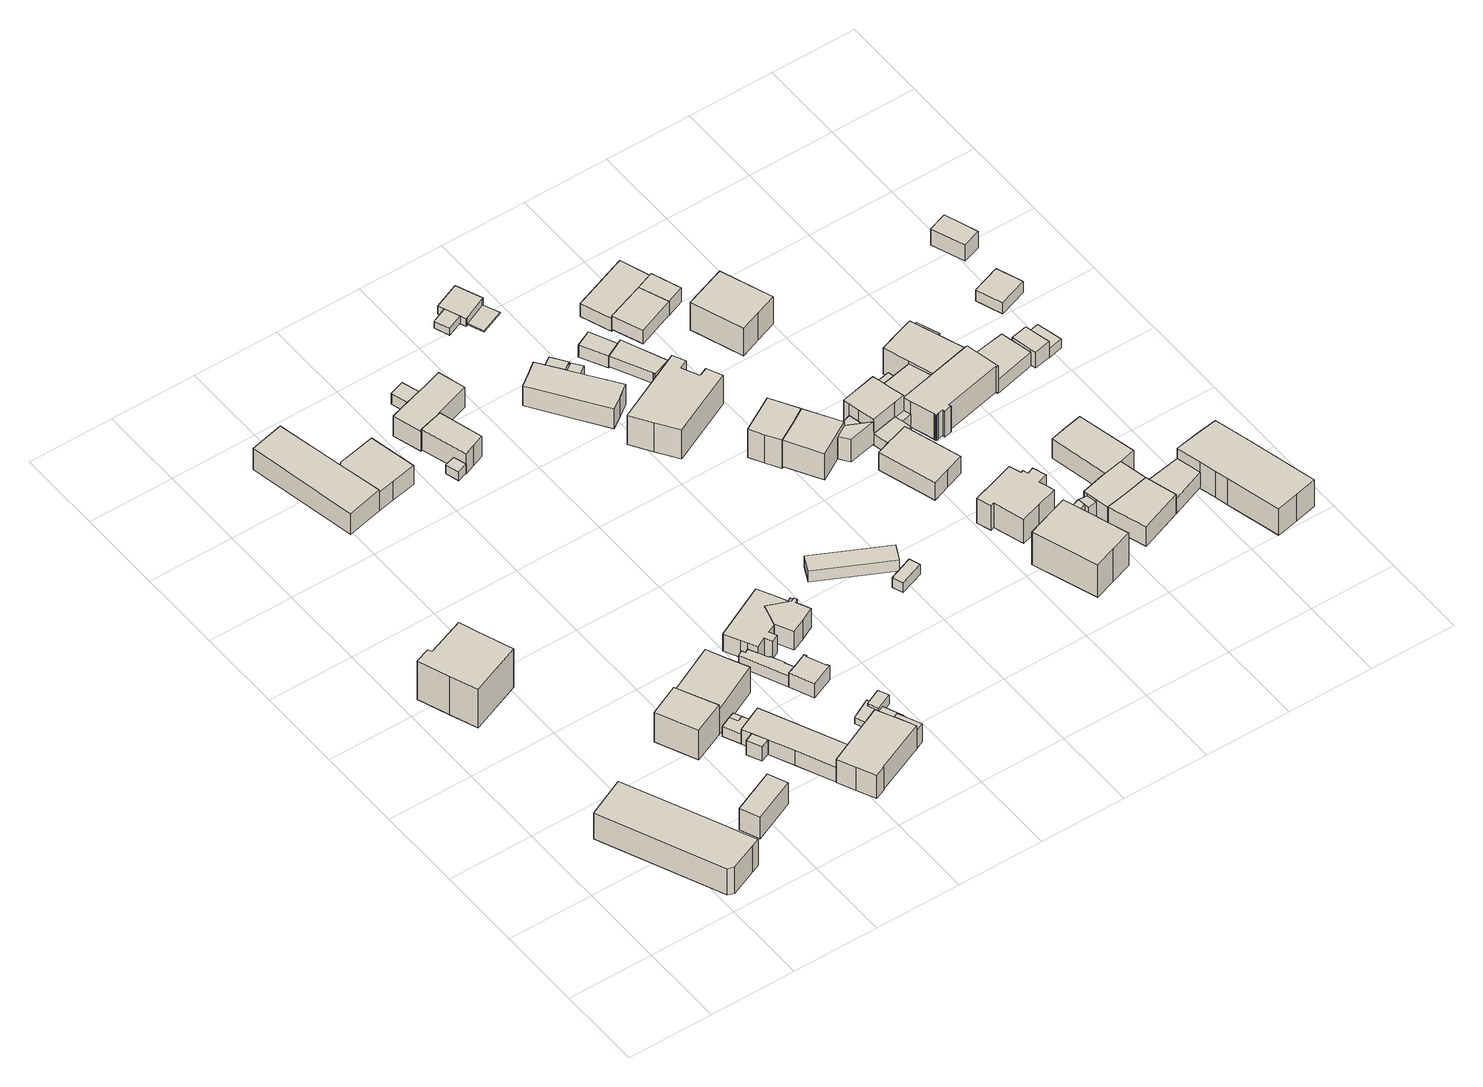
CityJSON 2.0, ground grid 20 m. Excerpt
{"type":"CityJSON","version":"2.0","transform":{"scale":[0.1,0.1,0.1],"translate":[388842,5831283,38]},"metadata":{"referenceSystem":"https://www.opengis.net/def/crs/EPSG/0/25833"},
"CityObjects":{
"building1":{"type":"Building","attributes":{"Gemeindeschluessel":"11000012","BezugspunktDach":"2200","function":"31001_2724","measuredHeight":7.47,"storeysAboveGround":2},"address":[{"country":"Germany","locality":"Berlin","thoroughfareNumber":"11 (1)","thoroughfareName":"Alt-Lübars"}],"geometry":[{"type":"Solid","lod":"1","boundaries":[[[[0,1,2,3,4,5,6,7]],[[8,9,10,11,12,13,14,15]],[[8,15,7,6]],[[9,8,6,5]],[[10,9,5,4]],[[11,10,4,3]],[[12,11,3,2]],[[13,12,2,1]],[[14,13,1,0]],[[15,14,0,7]]]]}]},
"building2":{"type":"Building","attributes":{"name":"Dorfgartenschule","Gemeindeschluessel":"11000012","BezugspunktDach":"2200","function":"31001_3020","measuredHeight":13.78,"storeysAboveGround":2},"address":[{"country":"Germany","locality":"Berlin","thoroughfareNumber":"12","thoroughfareName":"Alt-Lübars"}],"geometry":[{"type":"Solid","lod":"1","boundaries":[[[[16,17,18,19,20,21,22,23,24]],[[25,26,27,28,29,30,31,32,33]],[[25,33,24,23]],[[26,25,23,22]],[[27,26,22,21]],[[28,27,21,20]],[[29,28,20,19]],[[30,29,19,18]],[[31,30,18,17]],[[32,31,17,16]],[[33,32,16,24]]]]}]},
"building3":{"type":"Building","attributes":{"Gemeindeschluessel":"11000012","BezugspunktDach":"2200","function":"31001_2000","measuredHeight":6,"storeysAboveGround":2},"address":[{"country":"Germany","locality":"Berlin","thoroughfareNumber":"13 (2)","thoroughfareName":"Alt-Lübars"}],"geometry":[{"type":"Solid","lod":"1","boundaries":[[[[34,35,36,37]],[[38,39,40,41]],[[38,41,37,36]],[[39,38,36,35]],[[40,39,35,34]],[[41,40,34,37]]]]}]},
"building4":{"type":"Building","attributes":{"Gemeindeschluessel":"11000012","BezugspunktDach":"2200","function":"31001_1010","measuredHeight":9.28,"storeysAboveGround":2},"address":[{"country":"Germany","locality":"Berlin","thoroughfareNumber":"13","thoroughfareName":"Alt-Lübars"}],"geometry":[{"type":"Solid","lod":"1","boundaries":[[[[42,43,44,45]],[[46,47,48,49]],[[46,49,45,44]],[[47,46,44,43]],[[48,47,43,42]],[[49,48,42,45]]]]}]},
"building5":{"type":"Building","attributes":{"Gemeindeschluessel":"11000012","BezugspunktDach":"2200","function":"31001_2000","measuredHeight":3.96,"storeysAboveGround":1},"address":[{"country":"Germany","locality":"Berlin","thoroughfareNumber":"13 (5)","thoroughfareName":"Alt-Lübars"}],"geometry":[{"type":"Solid","lod":"1","boundaries":[[[[50,51,52,53]],[[54,55,56,57]],[[54,57,53,52]],[[55,54,52,51]],[[56,55,51,50]],[[57,56,50,53]]]]}]},
"building6":{"type":"Building","attributes":{"Gemeindeschluessel":"11000012","BezugspunktDach":"2200","function":"31001_2000","measuredHeight":2.8,"storeysAboveGround":1},"address":[{"country":"Germany","locality":"Berlin","thoroughfareNumber":"14 (3)","thoroughfareName":"Alt-Lübars"}],"geometry":[{"type":"Solid","lod":"1","boundaries":[[[[58,59,60,61,62,63]],[[64,65,66,67,68,69]],[[64,69,63,62]],[[65,64,62,61]],[[66,65,61,60]],[[67,66,60,59]],[[68,67,59,58]],[[69,68,58,63]]]]}]},
"building7":{"type":"Building","attributes":{"Gemeindeschluessel":"11000012","BezugspunktDach":"2200","function":"51009_1610","measuredHeight":2.8,"storeysAboveGround":0},"address":[{"country":"Germany","locality":"Berlin"}],"geometry":[{"type":"Solid","lod":"1","boundaries":[[[[61,60,70,62]],[[71,66,65,64]],[[71,64,62,70]],[[66,71,70,60]],[[65,66,60,61]],[[64,65,61,62]]]]}]},
"building8":{"type":"Building","attributes":{"Gemeindeschluessel":"11000012","BezugspunktDach":"2200","function":"31001_2000","measuredHeight":4.16,"storeysAboveGround":1},"address":[{"country":"Germany","locality":"Berlin","thoroughfareNumber":"14 (2)","thoroughfareName":"Alt-Lübars"}],"geometry":[{"type":"Solid","lod":"1","boundaries":[[[[52,51,72,73,74,75,76,77]],[[78,79,80,81,82,83,84,85]],[[78,85,77,76]],[[79,78,76,75]],[[80,79,75,74]],[[81,80,74,73]],[[82,81,73,72]],[[83,82,72,51]],[[84,83,51,52]],[[85,84,52,77]]]]}]},
"building9":{"type":"Building","attributes":{"Gemeindeschluessel":"11000012","BezugspunktDach":"2200","function":"31001_1010","measuredHeight":9.03,"storeysAboveGround":1},"address":[{"country":"Germany","locality":"Berlin","thoroughfareNumber":"14","thoroughfareName":"Alt-Lübars"}],"geometry":[{"type":"Solid","lod":"1","boundaries":[[[[86,87,88,89,90]],[[91,92,93,94,95]],[[91,95,90,89]],[[92,91,89,88]],[[93,92,88,87]],[[94,93,87,86]],[[95,94,86,90]]]]}]},
"building10":{"type":"Building","attributes":{"Gemeindeschluessel":"11000012","function":"31001_1010"},"address":[{"country":"Germany","locality":"Berlin","thoroughfareNumber":"20","thoroughfareName":"Alt-Lübars"}],"children":["building10-1","building10-2"]},
"building10-1":{"type":"BuildingPart","attributes":{"BezugspunktDach":"2200","measuredHeight":6.82,"storeysAboveGround":1},"parents":["building10"],"geometry":[{"type":"MultiSurface","lod":"1","boundaries":[[[96,97,98,99,100]],[[101,102,103,104,105]],[[101,105,100,99]],[[102,101,99,98]],[[106,107,102,98,97]],[[104,103,97,96]],[[105,104,96,100]],[[103,102,107,106]]]}]},
"building10-2":{"type":"BuildingPart","attributes":{"BezugspunktDach":"2200","measuredHeight":5.37,"storeysAboveGround":1},"parents":["building10"],"geometry":[{"type":"Solid","lod":"1","boundaries":[[[[106,108,109,110,111,107]],[[112,113,114,115,103,102]],[[112,102,107,111]],[[113,112,111,110]],[[114,113,110,109]],[[115,114,109,108]],[[103,115,108,106]],[[106,107,102,103]]]]}]},
"building11":{"type":"Building","attributes":{"Gemeindeschluessel":"11000012","function":"31001_2721"},"address":[{"country":"Germany","locality":"Berlin","thoroughfareNumber":"14 (1)","thoroughfareName":"Alt-Lübars"}],"children":["building11-1","building11-2"]},
"building11-1":{"type":"BuildingPart","attributes":{"BezugspunktDach":"2200","measuredHeight":7.83,"storeysAboveGround":2},"parents":["building11"],"geometry":[{"type":"MultiSurface","lod":"1","boundaries":[[[116,117,118,119,120,121,122,123,124,125,126]],[[127,128,129,130,131,132,133,134,135,136,137]],[[127,137,126,125]],[[128,127,125,124]],[[129,128,124,123]],[[130,129,123,122]],[[138,139,130,122,121]],[[140,138,131,121,120]],[[133,132,120,119]],[[134,133,119,118]],[[135,134,118,117]],[[136,135,117,116]],[[137,136,116,126]],[[131,130,139,138]],[[132,131,138,140]]]}]},
"building11-2":{"type":"BuildingPart","attributes":{"BezugspunktDach":"2200","measuredHeight":5.08,"storeysAboveGround":2},"parents":["building11"],"geometry":[{"type":"MultiSurface","lod":"1","boundaries":[[[140,141,142,139]],[[143,144,132,130]],[[143,130,139,142]],[[144,143,142,141]],[[132,144,141,140]],[[130,145,131,138,139]],[[132,140,138,131]]]}]},
"building12":{"type":"Building","attributes":{"Gemeindeschluessel":"11000012","BezugspunktDach":"2200","function":"51009_1610","measuredHeight":3.31,"storeysAboveGround":0},"address":[{"country":"Germany","locality":"Berlin"}],"geometry":[{"type":"Solid","lod":"1","boundaries":[[[[146,147,148,149,150,151,152,153,154,155]],[[156,157,158,159,160,161,143,130,129,162]],[[156,162,155,154]],[[157,156,154,153]],[[158,157,153,152]],[[159,158,152,151]],[[160,159,151,150]],[[161,160,150,149]],[[143,161,149,148]],[[130,143,148,147]],[[129,130,147,146]],[[162,129,146,155]]]]}]},
"building13":{"type":"Building","attributes":{"Gemeindeschluessel":"11000012","BezugspunktDach":"2200","function":"31001_2724","measuredHeight":2.65,"storeysAboveGround":1},"address":[{"country":"Germany","locality":"Berlin","thoroughfareNumber":"15 (3)","thoroughfareName":"Alt-Lübars"}],"geometry":[{"type":"Solid","lod":"1","boundaries":[[[[163,164,165,166]],[[167,168,169,170]],[[167,170,166,165]],[[168,167,165,164]],[[169,168,164,163]],[[170,169,163,166]]]]}]},
"building14":{"type":"Building","attributes":{"Gemeindeschluessel":"11000012","function":"31001_1010"},"address":[{"country":"Germany","locality":"Berlin","thoroughfareNumber":"15","thoroughfareName":"Alt-Lübars"}],"children":["building14-1","building14-2","building14-3","building14-4"]},
"building14-1":{"type":"BuildingPart","attributes":{"BezugspunktDach":"2200","measuredHeight":7.47,"storeysAboveGround":1},"parents":["building14"],"geometry":[{"type":"MultiSurface","lod":"1","boundaries":[[[171,172,173,174,175,176,177,178,179,180,181,182,183,184]],[[185,186,187,188,189,190,191,192,193,194,195,196,197,198]],[[185,198,184,183]],[[186,185,183,182]],[[187,186,182,181]],[[188,187,181,180]],[[189,188,180,179]],[[190,189,199,200,178]],[[191,190,178,177]],[[192,191,177,176]],[[193,192,176,175]],[[194,193,175,174]],[[195,194,174,173]],[[196,201,202,173,172]],[[197,196,172,171]],[[198,197,171,184]],[[179,200,199,189]],[[195,202,201,196]]]}]},
"building14-2":{"type":"BuildingPart","attributes":{"BezugspunktDach":"2200","measuredHeight":4.62,"storeysAboveGround":1},"parents":["building14"],"geometry":[{"type":"MultiSurface","lod":"1","boundaries":[[[203,204,205,206,207,208,209,210,211]],[[212,213,214,215,216,217,218,219,220]],[[212,221,222,211,210]],[[213,212,210,209]],[[214,213,209,208]],[[215,214,208,207]],[[216,215,207,206]],[[217,216,206,205]],[[218,217,205,204]],[[219,218,204,203]],[[220,219,203,211]],[[220,222,221,212]]]}]},
"building14-3":{"type":"BuildingPart","attributes":{"BezugspunktDach":"2200","measuredHeight":7.47,"storeysAboveGround":1},"parents":["building14"],"geometry":[{"type":"MultiSurface","lod":"1","boundaries":[[[223,224,225,226,227,228,229,230,231]],[[232,199,189,233,234,235,236,237,190]],[[232,190,231,230]],[[199,232,230,229]],[[189,179,200,229,228]],[[233,189,228,227]],[[234,233,227,226]],[[235,234,226,225]],[[236,235,225,224]],[[237,236,224,223]],[[190,237,223,231]],[[199,200,179,189]]]}]},
"building14-4":{"type":"BuildingPart","attributes":{"BezugspunktDach":"2200","measuredHeight":3.19,"storeysAboveGround":1},"parents":["building14"],"geometry":[{"type":"MultiSurface","lod":"1","boundaries":[[[222,221,238,239,240,241,202,201,242,243,244]],[[245,246,196,195,247,248,249,250,212,220,251]],[[245,251,244,243]],[[246,245,243,242]],[[196,246,242,201]],[[247,195,202,241]],[[248,247,241,240]],[[249,248,240,239]],[[250,249,239,238]],[[212,250,238,221]],[[251,220,222,244]],[[196,201,202,195]],[[212,252,221,222,220]]]}]},
"building15":{"type":"Building","attributes":{"Gemeindeschluessel":"11000012","BezugspunktDach":"2200","function":"31001_2000","measuredHeight":2.48,"storeysAboveGround":1},"address":[{"country":"Germany","locality":"Berlin","thoroughfareNumber":"20 (4)","thoroughfareName":"Alt-Lübars"}],"geometry":[{"type":"Solid","lod":"1","boundaries":[[[[253,254,255,256]],[[257,258,259,260]],[[257,260,256,255]],[[258,257,255,254]],[[259,258,254,253]],[[260,259,253,256]]]]}]},
"building16":{"type":"Building","attributes":{"Gemeindeschluessel":"11000012","BezugspunktDach":"2200","function":"31001_2000","measuredHeight":6.85,"storeysAboveGround":1},"address":[{"country":"Germany","locality":"Berlin","thoroughfareNumber":"20 (1)","thoroughfareName":"Alt-Lübars"}],"geometry":[{"type":"Solid","lod":"1","boundaries":[[[[261,262,263,264,265,266]],[[267,268,269,270,271,272]],[[267,272,266,265]],[[268,267,265,264]],[[269,268,264,263]],[[270,269,263,262]],[[271,270,262,261]],[[272,271,261,266]]]]}]},
"building17":{"type":"Building","attributes":{"Gemeindeschluessel":"11000012","BezugspunktDach":"2200","function":"31001_2000","measuredHeight":7.58,"storeysAboveGround":1},"address":[{"country":"Germany","locality":"Berlin","thoroughfareNumber":"20 (2)","thoroughfareName":"Alt-Lübars"}],"geometry":[{"type":"Solid","lod":"1","boundaries":[[[[273,274,275,276,277,278,279,280,281]],[[282,283,284,285,286,287,288,289,290]],[[282,290,281,280]],[[283,282,280,279]],[[284,283,279,278]],[[285,284,278,277]],[[286,285,277,276]],[[287,286,276,275]],[[288,287,275,274]],[[289,288,274,273]],[[290,289,273,281]]]]}]},
"building18":{"type":"Building","attributes":{"Gemeindeschluessel":"11000012","BezugspunktDach":"2200","function":"31001_2000","measuredHeight":3.79,"storeysAboveGround":1},"address":[{"country":"Germany","locality":"Berlin","thoroughfareNumber":"20 (3)","thoroughfareName":"Alt-Lübars"}],"geometry":[{"type":"Solid","lod":"1","boundaries":[[[[291,292,293,294]],[[295,296,297,298]],[[295,298,294,293]],[[296,295,293,292]],[[297,296,292,291]],[[298,297,291,294]]]]}]},
"building19":{"type":"Building","attributes":{"Gemeindeschluessel":"11000012","BezugspunktDach":"2200","function":"31001_2723","measuredHeight":3.82,"storeysAboveGround":1},"address":[{"country":"Germany","locality":"Berlin","thoroughfareNumber":"15 (1)","thoroughfareName":"Alt-Lübars"}],"geometry":[{"type":"Solid","lod":"1","boundaries":[[[[299,300,301,302]],[[303,304,305,306]],[[303,306,302,301]],[[304,303,301,300]],[[305,304,300,299]],[[306,305,299,302]]]]}]},
"building20":{"type":"Building","attributes":{"Gemeindeschluessel":"11000012","BezugspunktDach":"2200","function":"31001_2724","measuredHeight":2.84,"storeysAboveGround":1},"address":[{"country":"Germany","locality":"Berlin","thoroughfareNumber":"15 (2)","thoroughfareName":"Alt-Lübars"}],"geometry":[{"type":"Solid","lod":"1","boundaries":[[[[307,308,309,310]],[[311,312,313,314]],[[311,314,310,309]],[[312,311,309,308]],[[313,312,308,307]],[[314,313,307,310]]]]}]},
"building21":{"type":"Building","attributes":{"Gemeindeschluessel":"11000012","function":"31001_1010"},"address":[{"country":"Germany","locality":"Berlin","thoroughfareNumber":"19A, 19B","thoroughfareName":"Alt-Lübars"}],"children":["building21-1","building21-2"]},
"building21-1":{"type":"BuildingPart","attributes":{"BezugspunktDach":"2200","measuredHeight":7.44,"storeysAboveGround":1},"parents":["building21"],"geometry":[{"type":"MultiSurface","lod":"1","boundaries":[[[315,316,317,318,319,320,321,322]],[[323,324,325,326,327,328,329,330]],[[323,330,322,321]],[[324,323,321,320]],[[331,332,333,324,320,319]],[[326,325,319,318]],[[327,326,318,317]],[[328,327,317,316]],[[329,328,316,315]],[[330,329,315,322]],[[325,334,333,332,331]]]}]},
"building21-2":{"type":"BuildingPart","attributes":{"BezugspunktDach":"2200","measuredHeight":3.89,"storeysAboveGround":1},"parents":["building21"],"geometry":[{"type":"Solid","lod":"1","boundaries":[[[[331,335,336,332]],[[337,338,325,333]],[[337,333,332,336]],[[338,337,336,335]],[[325,338,335,331]],[[333,325,331,332]]]]}]},
"building22":{"type":"Building","attributes":{"Gemeindeschluessel":"11000012","BezugspunktDach":"2200","function":"51009_1610","measuredHeight":1.9,"storeysAboveGround":0},"address":[{"country":"Germany","locality":"Berlin"}],"geometry":[{"type":"Solid","lod":"1","boundaries":[[[[339,340,341,342]],[[343,344,345,346]],[[343,346,342,341]],[[344,343,341,340]],[[345,344,340,339]],[[346,345,339,342]]]]}]},
"building23":{"type":"Building","attributes":{"Gemeindeschluessel":"11000012","BezugspunktDach":"2200","function":"31001_2000","measuredHeight":2.62,"storeysAboveGround":1},"address":[{"country":"Germany","locality":"Berlin","thoroughfareNumber":"19A (1)","thoroughfareName":"Alt-Lübars"}],"geometry":[{"type":"Solid","lod":"1","boundaries":[[[[347,348,349,350,351]],[[352,353,354,355,356]],[[352,356,351,350]],[[353,352,350,349]],[[354,353,349,348]],[[355,354,348,347]],[[356,355,347,351]]]]}]},
"building24":{"type":"Building","attributes":{"Gemeindeschluessel":"11000012","BezugspunktDach":"2200","function":"31001_1010","measuredHeight":9.78,"storeysAboveGround":1},"address":[{"country":"Germany","locality":"Berlin","thoroughfareNumber":"19","thoroughfareName":"Alt-Lübars"}],"geometry":[{"type":"Solid","lod":"1","boundaries":[[[[357,358,359,360,361,362,363,364,365,366]],[[367,368,369,370,371,372,373,374,375,376]],[[367,376,366,365]],[[368,367,365,364]],[[369,368,364,363]],[[370,369,363,362]],[[371,370,362,361]],[[372,371,361,360]],[[373,372,360,359]],[[374,373,359,358]],[[375,374,358,357]],[[376,375,357,366]]]]}]},
"building25":{"type":"Building","attributes":{"Gemeindeschluessel":"11000012","BezugspunktDach":"2200","function":"31001_2724","measuredHeight":2.21,"storeysAboveGround":1},"address":[{"country":"Germany","locality":"Berlin","thoroughfareNumber":"19 (4)","thoroughfareName":"Alt-Lübars"}],"geometry":[{"type":"Solid","lod":"1","boundaries":[[[[341,340,377,378,379,380,381,382]],[[383,384,385,386,387,388,389,390]],[[383,390,382,381]],[[384,383,381,380]],[[385,384,380,379]],[[386,385,379,378]],[[387,386,378,377]],[[388,387,377,340]],[[389,388,340,341]],[[390,389,341,382]]]]}]},
"building26":{"type":"Building","attributes":{"Gemeindeschluessel":"11000012","BezugspunktDach":"2200","function":"51009_1610","measuredHeight":0.319,"storeysAboveGround":0},"address":[{"country":"Germany","locality":"Berlin"}],"geometry":[{"type":"Solid","lod":"1","boundaries":[[[[391,392,393,394]],[[395,396,397,398]],[[395,398,394,393]],[[396,395,393,392]],[[397,396,392,391]],[[398,397,391,394]]]]}]},
"building27":{"type":"Building","attributes":{"Gemeindeschluessel":"11000012","BezugspunktDach":"2200","function":"31001_2723","measuredHeight":3.4,"storeysAboveGround":1},"address":[{"country":"Germany","locality":"Berlin","thoroughfareNumber":"19A (2)","thoroughfareName":"Alt-Lübars"}],"geometry":[{"type":"Solid","lod":"1","boundaries":[[[[399,400,401,402]],[[403,404,405,406]],[[403,406,402,401]],[[404,403,401,400]],[[405,404,400,399]],[[406,405,399,402]]]]}]},
"building28":{"type":"Building","attributes":{"Gemeindeschluessel":"11000012","function":"31001_1010"},"address":[{"country":"Germany","locality":"Berlin","thoroughfareNumber":"18","thoroughfareName":"Alt-Lübars"}],"children":["building28-1","building28-2"]},
"building28-1":{"type":"BuildingPart","attributes":{"BezugspunktDach":"2200","measuredHeight":9.65,"storeysAboveGround":2},"parents":["building28"],"geometry":[{"type":"MultiSurface","lod":"1","boundaries":[[[407,408,409,410,411]],[[412,413,414,415,416]],[[412,416,411,410]],[[413,412,410,409]],[[414,413,417,418,419]],[[415,414,408,407]],[[416,415,407,411]],[[419,418,420,408,421]],[[409,420,418,417]]]}]},
"building28-2":{"type":"BuildingPart","attributes":{"BezugspunktDach":"2200","measuredHeight":9.02,"storeysAboveGround":2},"parents":["building28"],"geometry":[{"type":"MultiSurface","lod":"1","boundaries":[[[422,423,409,420,408]],[[418,417,424,425,419]],[[424,417,409,423]],[[425,424,423,422]],[[419,425,422,408]],[[418,419,408,420]],[[417,418,420,409,426]]]}]},
"building29":{"type":"Building","attributes":{"Gemeindeschluessel":"11000012","BezugspunktDach":"2200","function":"31001_2724","measuredHeight":3.07,"storeysAboveGround":1},"address":[{"country":"Germany","locality":"Berlin","thoroughfareNumber":"19 (2)","thoroughfareName":"Alt-Lübars"}],"geometry":[{"type":"Solid","lod":"1","boundaries":[[[[427,428,429,430,431,400,399]],[[432,433,434,435,436,437,438]],[[432,438,399,400]],[[433,432,400,431]],[[434,433,431,430]],[[435,434,430,429]],[[436,435,429,428]],[[437,436,428,427]],[[438,437,427,399]]]]}]},
"building30":{"type":"Building","attributes":{"Gemeindeschluessel":"11000012","function":"31001_2000"},"address":[{"country":"Germany","locality":"Berlin","thoroughfareNumber":"18 (4)","thoroughfareName":"Alt-Lübars"}],"children":["building30-1","building30-2"]},
"building30-1":{"type":"BuildingPart","attributes":{"BezugspunktDach":"2200","measuredHeight":6.41,"storeysAboveGround":1},"parents":["building30"],"geometry":[{"type":"MultiSurface","lod":"1","boundaries":[[[439,440,441,442]],[[443,444,445,446]],[[443,446,442,441]],[[447,448,441,440]],[[445,444,440,439]],[[446,445,439,442]],[[444,449,443,448,447]]]}]},
"building30-2":{"type":"BuildingPart","attributes":{"BezugspunktDach":"2200","measuredHeight":3.67,"storeysAboveGround":1},"parents":["building30"],"geometry":[{"type":"MultiSurface","lod":"1","boundaries":[[[448,447,450,451]],[[452,444,443,453]],[[452,453,451,450]],[[444,452,450,447]],[[453,443,448,451]],[[454,443,444,447,448]]]}]},
"building31":{"type":"Building","attributes":{"Gemeindeschluessel":"11000012","BezugspunktDach":"2200","function":"31001_1010","measuredHeight":10.88,"storeysAboveGround":1},"address":[{"country":"Germany","locality":"Berlin","thoroughfareNumber":"16","thoroughfareName":"Alt-Lübars"}],"geometry":[{"type":"Solid","lod":"1","boundaries":[[[[455,456,457,458,459,460,461]],[[462,463,464,465,466,467,468]],[[462,468,461,460]],[[463,462,460,459]],[[464,463,459,458]],[[465,464,458,457]],[[466,465,457,456]],[[467,466,456,455]],[[468,467,455,461]]]]}]},
"building32":{"type":"Building","attributes":{"Gemeindeschluessel":"11000012","BezugspunktDach":"2200","function":"31001_1010","measuredHeight":7.11,"storeysAboveGround":1},"address":[{"country":"Germany","locality":"Berlin","thoroughfareNumber":"17","thoroughfareName":"Alt-Lübars"}],"geometry":[{"type":"Solid","lod":"1","boundaries":[[[[469,470,471,472,473,474,475]],[[476,477,478,479,480,481,482]],[[476,482,475,474]],[[477,476,474,473]],[[478,477,473,472]],[[479,478,472,471]],[[480,479,471,470]],[[481,480,470,469]],[[482,481,469,475]]]]}]},
"building33":{"type":"Building","attributes":{"Gemeindeschluessel":"11000012","BezugspunktDach":"2200","function":"31001_2723","measuredHeight":3.77,"storeysAboveGround":1},"address":[{"country":"Germany","locality":"Berlin","thoroughfareNumber":"19 (3)","thoroughfareName":"Alt-Lübars"}],"geometry":[{"type":"Solid","lod":"1","boundaries":[[[[483,484,485,486]],[[487,488,489,490]],[[487,490,486,485]],[[488,487,485,484]],[[489,488,484,483]],[[490,489,483,486]]]]}]},
"building34":{"type":"Building","attributes":{"Gemeindeschluessel":"11000012","BezugspunktDach":"2200","function":"31001_1010","measuredHeight":9.83,"storeysAboveGround":1},"address":[{"country":"Germany","locality":"Berlin","thoroughfareNumber":"16A","thoroughfareName":"Alt-Lübars"}],"geometry":[{"type":"Solid","lod":"1","boundaries":[[[[491,492,493,494,495,496,497,498,499,500,501,502,503,504]],[[505,506,507,508,509,510,511,512,513,514,515,516,517,518]],[[505,518,504,503]],[[506,505,503,502]],[[507,506,502,501]],[[508,507,501,500]],[[509,508,500,499]],[[510,509,499,498]],[[511,510,498,497]],[[512,511,497,496]],[[513,512,496,495]],[[514,513,495,494]],[[515,514,494,493]],[[516,515,493,492]],[[517,516,492,491]],[[518,517,491,504]]]]}]},
"building35":{"type":"Building","attributes":{"Gemeindeschluessel":"11000012","BezugspunktDach":"2200","function":"51009_1610","measuredHeight":3.68,"storeysAboveGround":0},"address":[{"country":"Germany","locality":"Berlin"}],"geometry":[{"type":"Solid","lod":"1","boundaries":[[[[519,520,521,522,523]],[[524,525,526,527,528]],[[524,528,523,522]],[[525,524,522,521]],[[526,525,521,520]],[[527,526,520,519]],[[528,527,519,523]]]]}]},
"building36":{"type":"Building","attributes":{"Gemeindeschluessel":"11000012","BezugspunktDach":"2200","function":"51009_1610","measuredHeight":3.03,"storeysAboveGround":0},"address":[{"country":"Germany","locality":"Berlin"}],"geometry":[{"type":"Solid","lod":"1","boundaries":[[[[529,530,531,532,533,534]],[[535,536,537,538,539,540]],[[535,540,534,533]],[[536,535,533,532]],[[537,536,532,531]],[[538,537,531,530]],[[539,538,530,529]],[[540,539,529,534]]]]}]},
"building37":{"type":"Building","attributes":{"Gemeindeschluessel":"11000012","BezugspunktDach":"2200","function":"31001_2724","measuredHeight":8.52,"storeysAboveGround":1},"address":[{"country":"Germany","locality":"Berlin","thoroughfareNumber":"18 (2)","thoroughfareName":"Alt-Lübars"}],"geometry":[{"type":"Solid","lod":"1","boundaries":[[[[541,542,543,544,545,546,547,548,549]],[[550,551,552,553,554,555,556,557,558]],[[550,558,549,548]],[[551,550,548,547]],[[552,551,547,546]],[[553,552,546,545]],[[554,553,545,544]],[[555,554,544,543]],[[556,555,543,542]],[[557,556,542,541]],[[558,557,541,549]]]]}]},
"building38":{"type":"Building","attributes":{"Gemeindeschluessel":"11000012","BezugspunktDach":"2200","function":"31001_2000","measuredHeight":4.42,"storeysAboveGround":1},"address":[{"country":"Germany","locality":"Berlin","thoroughfareNumber":"16 (5)","thoroughfareName":"Alt-Lübars"}],"geometry":[{"type":"Solid","lod":"1","boundaries":[[[[559,560,561,562,563,564]],[[565,566,567,568,569,570]],[[565,570,564,563]],[[566,565,563,562]],[[567,566,562,561]],[[568,567,561,560]],[[569,568,560,559]],[[570,569,559,564]]]]}]},
"building39":{"type":"Building","attributes":{"Gemeindeschluessel":"11000012","BezugspunktDach":"2200","function":"31001_2000","measuredHeight":3.02,"storeysAboveGround":1},"address":[{"country":"Germany","locality":"Berlin","thoroughfareNumber":"17 (2)","thoroughfareName":"Alt-Lübars"}],"geometry":[{"type":"Solid","lod":"1","boundaries":[[[[571,572,573,574]],[[575,576,536,535]],[[575,535,574,573]],[[576,575,573,572]],[[536,576,572,571]],[[535,536,571,574]]]]}]},
"building40":{"type":"Building","attributes":{"Gemeindeschluessel":"11000012","BezugspunktDach":"2200","function":"51009_1610","measuredHeight":3.85,"storeysAboveGround":0},"address":[{"country":"Germany","locality":"Berlin"}],"geometry":[{"type":"Solid","lod":"1","boundaries":[[[[484,577,578,485]],[[579,580,581,582]],[[579,582,485,578]],[[580,579,578,577]],[[581,580,577,484]],[[582,581,484,485]]]]}]},
"building41":{"type":"Building","attributes":{"Gemeindeschluessel":"11000012","BezugspunktDach":"2200","function":"31001_2000","measuredHeight":4.49,"storeysAboveGround":1},"address":[{"country":"Germany","locality":"Berlin","thoroughfareNumber":"16A (3)","thoroughfareName":"Alt-Lübars"}],"geometry":[{"type":"Solid","lod":"1","boundaries":[[[[562,583,584,585,563]],[[586,587,588,589,590]],[[586,590,563,585]],[[587,586,585,584]],[[588,587,584,583]],[[589,588,583,562]],[[590,589,562,563]]]]}]},
"building42":{"type":"Building","attributes":{"Gemeindeschluessel":"11000012","BezugspunktDach":"2200","function":"31001_2721","measuredHeight":10.26,"storeysAboveGround":1},"address":[{"country":"Germany","locality":"Berlin","thoroughfareNumber":"19 (1)","thoroughfareName":"Alt-Lübars"}],"geometry":[{"type":"Solid","lod":"1","boundaries":[[[[591,592,593,594,595]],[[596,597,598,599,600]],[[596,600,595,594]],[[597,596,594,593]],[[598,597,593,592]],[[599,598,592,591]],[[600,599,591,595]]]]}]},
"building43":{"type":"Building","attributes":{"Gemeindeschluessel":"11000012","BezugspunktDach":"2200","function":"31001_2723","measuredHeight":5.12,"storeysAboveGround":1},"address":[{"country":"Germany","locality":"Berlin","thoroughfareNumber":"18 (7)","thoroughfareName":"Alt-Lübars"}],"geometry":[{"type":"Solid","lod":"1","boundaries":[[[[601,602,603,604]],[[605,606,607,608]],[[605,608,604,603]],[[606,605,603,602]],[[607,606,602,601]],[[608,607,601,604]]]]}]},
"building44":{"type":"Building","attributes":{"Gemeindeschluessel":"11000012","BezugspunktDach":"2200","function":"31001_2724","measuredHeight":5.87,"storeysAboveGround":1},"address":[{"country":"Germany","locality":"Berlin","thoroughfareNumber":"18 (3)","thoroughfareName":"Alt-Lübars"}],"geometry":[{"type":"Solid","lod":"1","boundaries":[[[[609,610,611,612,613]],[[614,615,616,617,618]],[[614,618,613,612]],[[615,614,612,611]],[[616,615,611,610]],[[617,616,610,609]],[[618,617,609,613]]]]}]},
"building45":{"type":"Building","attributes":{"Gemeindeschluessel":"11000012","BezugspunktDach":"2200","function":"31001_2000","measuredHeight":6.72,"storeysAboveGround":1},"address":[{"country":"Germany","locality":"Berlin","thoroughfareNumber":"16 (3)","thoroughfareName":"Alt-Lübars"}],"geometry":[{"type":"Solid","lod":"1","boundaries":[[[[619,620,621,622,623]],[[624,625,626,627,628]],[[624,628,623,622]],[[625,624,622,621]],[[626,625,621,620]],[[627,626,620,619]],[[628,627,619,623]]]]}]},
"building46":{"type":"Building","attributes":{"Gemeindeschluessel":"11000012","BezugspunktDach":"2200","function":"31001_2000","measuredHeight":6.63,"storeysAboveGround":1},"address":[{"country":"Germany","locality":"Berlin","thoroughfareNumber":"16A (2)","thoroughfareName":"Alt-Lübars"}],"geometry":[{"type":"Solid","lod":"1","boundaries":[[[[629,630,623,622,621,631,632,633,634]],[[635,636,637,638,639,640,641,642,643]],[[635,643,634,633]],[[636,635,633,632]],[[637,636,632,631]],[[638,637,631,621]],[[639,638,621,622]],[[640,639,622,623]],[[641,640,623,630]],[[642,641,630,629]],[[643,642,629,634]]]]}]},
"building47":{"type":"Building","attributes":{"Gemeindeschluessel":"11000012","BezugspunktDach":"2200","function":"31001_2724","measuredHeight":8.55,"storeysAboveGround":1},"address":[{"country":"Germany","locality":"Berlin","thoroughfareNumber":"17 (1)","thoroughfareName":"Alt-Lübars"}],"geometry":[{"type":"Solid","lod":"1","boundaries":[[[[644,645,646,647,648,649,650,651,652,653,654,655,656,657,658,659,660,661,662]],[[663,664,665,666,667,668,669,670,671,672,673,674,675,676,677,678,679,680,681]],[[663,681,662,661]],[[664,663,661,660]],[[665,664,660,659]],[[666,665,659,658]],[[667,666,658,657]],[[668,667,657,656]],[[669,668,656,655]],[[670,669,655,654]],[[671,670,654,653]],[[672,671,653,652]],[[673,672,652,651]],[[674,673,651,650]],[[675,674,650,649]],[[676,675,649,648]],[[677,676,648,647]],[[678,677,647,646]],[[679,678,646,645]],[[680,679,645,644]],[[681,680,644,662]]]]}]},
"building48":{"type":"Building","attributes":{"Gemeindeschluessel":"11000012","BezugspunktDach":"2200","function":"31001_2000","measuredHeight":6.64,"storeysAboveGround":1},"address":[{"country":"Germany","locality":"Berlin","thoroughfareNumber":"16A (1)","thoroughfareName":"Alt-Lübars"}],"geometry":[{"type":"Solid","lod":"1","boundaries":[[[[632,682,683,684,685,686]],[[687,688,689,690,636,691]],[[687,691,686,685]],[[688,687,685,684]],[[689,688,684,683]],[[690,689,683,682]],[[636,690,682,632]],[[691,636,632,686]]]]}]},
"building49":{"type":"Building","attributes":{"Gemeindeschluessel":"11000012","BezugspunktDach":"2200","function":"31001_2724","measuredHeight":9.06,"storeysAboveGround":1},"address":[{"country":"Germany","locality":"Berlin","thoroughfareNumber":"18 (1)","thoroughfareName":"Alt-Lübars"}],"geometry":[{"type":"Solid","lod":"1","boundaries":[[[[692,693,694,695,696,697,698,699]],[[700,701,702,703,704,705,706,707]],[[700,707,699,698]],[[701,700,698,697]],[[702,701,697,696]],[[703,702,696,695]],[[704,703,695,694]],[[705,704,694,693]],[[706,705,693,692]],[[707,706,692,699]]]]}]},
"building50":{"type":"Building","attributes":{"Gemeindeschluessel":"11000012","BezugspunktDach":"2200","function":"31001_2000","measuredHeight":4.35,"storeysAboveGround":1},"address":[{"country":"Germany","locality":"Berlin","thoroughfareNumber":"16 (4)","thoroughfareName":"Alt-Lübars"}],"geometry":[{"type":"Solid","lod":"1","boundaries":[[[[708,709,710,711]],[[712,713,626,625]],[[712,625,711,710]],[[713,712,710,709]],[[626,713,709,708]],[[625,626,708,711]]]]}]},
"building51":{"type":"Building","attributes":{"Gemeindeschluessel":"11000012","BezugspunktDach":"2200","function":"51009_1610","measuredHeight":6.09,"storeysAboveGround":0},"address":[{"country":"Germany","locality":"Berlin"}],"geometry":[{"type":"Solid","lod":"1","boundaries":[[[[714,715,716,717]],[[718,719,720,721]],[[718,721,717,716]],[[719,718,716,715]],[[720,719,715,714]],[[721,720,714,717]]]]}]},
"building52":{"type":"Building","attributes":{"Gemeindeschluessel":"11000012","BezugspunktDach":"2200","function":"31001_2724","measuredHeight":3.73,"storeysAboveGround":1},"address":[{"country":"Germany","locality":"Berlin","thoroughfareNumber":"17 (4)","thoroughfareName":"Alt-Lübars"}],"geometry":[{"type":"Solid","lod":"1","boundaries":[[[[722,723,724,725,726,727]],[[728,729,730,731,732,733]],[[728,733,727,726]],[[729,728,726,725]],[[730,729,725,724]],[[731,730,724,723]],[[732,731,723,722]],[[733,732,722,727]]]]}]},
"building53":{"type":"Building","attributes":{"Gemeindeschluessel":"11000012","BezugspunktDach":"2200","function":"31001_2000","measuredHeight":8.94,"storeysAboveGround":1},"address":[{"country":"Germany","locality":"Berlin","thoroughfareNumber":"16 (2)","thoroughfareName":"Alt-Lübars"}],"geometry":[{"type":"Solid","lod":"1","boundaries":[[[[734,735,736,737,738,739,740,741,742,743,744]],[[745,746,747,748,749,750,751,752,753,754,755]],[[745,755,744,743]],[[746,745,743,742]],[[747,746,742,741]],[[748,747,741,740]],[[749,748,740,739]],[[750,749,739,738]],[[751,750,738,737]],[[752,751,737,736]],[[753,752,736,735]],[[754,753,735,734]],[[755,754,734,744]]]]}]},
"building54":{"type":"Building","attributes":{"Gemeindeschluessel":"11000012","BezugspunktDach":"2200","function":"31001_2723","measuredHeight":4.46,"storeysAboveGround":1},"address":[{"country":"Germany","locality":"Berlin","thoroughfareNumber":"17 (5)","thoroughfareName":"Alt-Lübars"}],"geometry":[{"type":"Solid","lod":"1","boundaries":[[[[756,757,758,759,760]],[[761,762,763,764,765]],[[761,765,760,759]],[[762,761,759,758]],[[763,762,758,757]],[[764,763,757,756]],[[765,764,756,760]]]]}]},
"building55":{"type":"Building","attributes":{"Gemeindeschluessel":"11000012","BezugspunktDach":"2200","function":"51009_1610","measuredHeight":2.62,"storeysAboveGround":0},"address":[{"country":"Germany","locality":"Berlin"}],"geometry":[{"type":"Solid","lod":"1","boundaries":[[[[766,767,768,769]],[[770,771,772,773]],[[770,773,769,768]],[[771,770,768,767]],[[772,771,767,766]],[[773,772,766,769]]]]}]},
"building56":{"type":"Building","attributes":{"Gemeindeschluessel":"11000012","BezugspunktDach":"2200","function":"31001_2723","measuredHeight":3.09,"storeysAboveGround":1},"address":[{"country":"Germany","locality":"Berlin","thoroughfareNumber":"18 (5)","thoroughfareName":"Alt-Lübars"}],"geometry":[{"type":"Solid","lod":"1","boundaries":[[[[774,775,776,777]],[[778,779,780,781]],[[778,781,777,776]],[[779,778,776,775]],[[780,779,775,774]],[[781,780,774,777]]]]}]},
"building57":{"type":"Building","attributes":{"Gemeindeschluessel":"11000012","BezugspunktDach":"2200","function":"31001_2723","measuredHeight":4.56,"storeysAboveGround":1},"address":[{"country":"Germany","locality":"Berlin","thoroughfareNumber":"18 (6)","thoroughfareName":"Alt-Lübars"}],"geometry":[{"type":"Solid","lod":"1","boundaries":[[[[782,783,784,785]],[[786,787,788,789]],[[786,789,785,784]],[[787,786,784,783]],[[788,787,783,782]],[[789,788,782,785]]]]}]}
},
"vertices":[
[188,5,130],[203,0,130],[265,26,130],[284,34,130],[270,65,130],[251,109,130],[155,323,130],[66,282,130],[155,323,56],[251,109,56],[270,65,56],[284,34,56],[265,26,56],[203,0,56],[188,5,56],[66,282,56],
[35,720,166],[59,658,166],[180,707,166],[165,746,166],[149,790,166],[135,828,166],[47,795,166],[42,804,166],[8,791,166],[42,804,57],[47,795,57],[135,828,57],[149,790,57],[165,746,57],[180,707,57],[59,658,57],[35,720,57],[8,791,57],
[331,92,114],[431,136,114],[412,180,114],[312,136,114],[412,180,54],[431,136,54],[331,92,54],[312,136,54],
[358,334,140],[431,366,140],[387,458,140],[316,425,140],[387,458,57],[431,366,57],[358,334,57],[316,425,57],
[457,259,96],[478,268,96],[462,300,96],[442,291,96],[462,300,56],[478,268,56],[457,259,56],[442,291,56],
[452,322,83],[491,340,83],[481,359,83],[468,354,83],[460,372,83],[434,360,83],[460,372,55],[468,354,55],[481,359,55],[491,340,55],[452,322,55],[434,360,55],
[473,377,83],[473,377,55],
[504,213,96],[542,129,96],[601,156,96],[512,350,96],[491,340,96],[452,322,96],[491,340,54],[512,350,54],[601,156,54],[542,129,54],[504,213,54],[478,268,54],[462,300,54],[452,322,54],
[431,366,127],[548,424,127],[526,469,127],[505,515,127],[387,458,127],[505,515,55],[526,469,55],[548,424,55],[431,366,55],[387,458,55],
[185,1257,81],[268,1276,81],[246,1379,81],[213,1531,81],[134,1513,81],[213,1531,22],[246,1379,22],[268,1276,22],[185,1257,22],[134,1513,22],[268,1276,75],[246,1379,75],
[308,1284,75],[365,1295,75],[342,1404,75],[256,1387,75],[256,1387,22],[342,1404,22],[365,1295,22],[308,1284,22],
[561,88,118],[581,47,118],[605,57,118],[605,58,118],[724,110,118],[704,152,118],[699,162,118],[683,194,118],[651,179,118],[650,179,118],[542,129,118],[650,179,53],[651,179,53],[683,194,53],[699,162,53],[704,152,53],[724,110,53],[605,58,53],[605,57,53],[581,47,53],[561,88,53],[542,129,53],[704,152,104],[699,162,104],[724,110,104],
[744,119,104],[720,171,104],[720,171,53],[744,119,53],[703,152,53],
[683,194,71],[699,162,71],[720,171,71],[722,173,71],[746,184,71],[727,228,71],[716,252,71],[712,261,71],[685,247,71],[665,237,71],[685,247,53],[712,261,53],[716,252,53],[727,228,53],[746,184,53],[722,173,53],[665,237,53],
[714,223,78],[752,241,78],[741,264,78],[704,247,78],[741,264,52],[752,241,52],[714,223,52],[704,247,52],
[590,513,102],[597,499,102],[607,479,102],[631,491,102],[639,474,102],[656,482,102],[648,499,102],[667,508,102],[739,542,102],[736,549,102],[728,545,102],[714,574,102],[696,609,102],[572,548,102],[696,609,53],[714,574,53],[728,545,53],[736,549,53],[739,542,53],[667,508,53],[648,499,53],[656,482,53],[639,474,53],[631,491,53],[607,479,53],[597,499,53],[590,513,53],[572,548,53],[731,538,53],[731,538,102],[597,499,85],[607,479,85],
[643,339,93],[696,362,93],[694,368,93],[692,366,93],[673,410,93],[675,411,93],[673,416,93],[644,403,93],[619,393,93],[644,403,53],[673,416,53],[675,411,53],[673,410,53],[692,366,53],[694,368,53],[696,362,53],[643,339,53],[619,393,53],[644,403,85],[619,393,85],
[687,468,106],[719,483,106],[750,499,106],[735,530,106],[743,535,106],[739,542,106],[731,538,106],[681,558,106],[667,508,106],[681,558,53],[743,535,53],[735,530,53],[750,499,53],[719,483,53],[687,468,53],
[633,426,85],[635,427,85],[620,457,85],[618,456,85],[588,494,85],[584,502,85],[572,496,85],[584,502,53],[588,494,53],[618,456,53],[620,457,53],[635,427,53],[633,426,53],[572,496,53],[644,403,74],
[439,1246,53],[463,1255,53],[454,1284,53],[430,1277,53],[454,1284,28],[463,1255,28],[439,1246,28],[430,1277,28],
[463,1255,82],[489,1265,82],[516,1275,82],[487,1375,82],[459,1368,82],[431,1360,82],[459,1368,25],[487,1375,25],[516,1275,25],[489,1265,25],[463,1255,25],[431,1360,25],
[431,1360,77],[487,1375,77],[486,1379,77],[570,1407,77],[561,1438,77],[552,1469,77],[511,1456,77],[476,1446,77],[411,1426,77],[476,1446,20],[511,1456,20],[552,1469,20],[561,1438,20],[570,1407,20],[486,1379,20],[487,1375,20],[431,1360,20],[411,1426,20],
[476,1446,49],[511,1456,49],[494,1511,49],[460,1500,49],[494,1511,18],[511,1456,18],[476,1446,18],[460,1500,18],
[979,520,86],[997,557,86],[835,638,86],[817,601,86],[835,638,54],[997,557,54],[979,520,54],[817,601,54],
[951,468,82],[1007,489,82],[998,513,82],[942,492,82],[998,513,54],[1007,489,54],[951,468,54],[942,492,54],
[770,1184,81],[799,1204,81],[828,1224,81],[761,1319,81],[752,1331,81],[717,1380,81],[690,1360,81],[662,1340,81],[690,1360,25],[717,1380,25],[752,1331,25],[761,1319,25],[828,1224,25],[799,1204,25],[770,1184,25],[662,1340,25],[752,1331,63],[728,1365,63],[728,1365,25],[744,1342,25],
[784,1353,63],[760,1387,63],[760,1387,25],[784,1353,25],
[668,1592,27],[705,1607,27],[691,1641,27],[655,1626,27],[691,1641,8],[705,1607,8],[668,1592,8],[655,1626,8],
[769,1307,53],[807,1334,53],[791,1357,53],[784,1353,53],[752,1331,53],[784,1353,27],[791,1357,27],[807,1334,27],[769,1307,27],[752,1331,27],
[789,1076,121],[821,1029,121],[975,1101,121],[958,1136,121],[938,1127,121],[930,1143,121],[919,1166,121],[939,1175,121],[925,1204,121],[758,1124,121],[925,1204,39],[939,1175,39],[919,1166,39],[930,1143,39],[938,1127,39],[958,1136,39],[975,1101,39],[821,1029,39],[789,1076,39],[758,1124,39],
[710,1594,27],[713,1595,27],[767,1619,27],[770,1620,27],[745,1680,27],[685,1655,27],[745,1680,5],[770,1620,5],[767,1619,5],[713,1595,5],[710,1594,5],[705,1607,5],[691,1641,5],[685,1655,5],
[728,1559,11],[783,1581,11],[767,1619,11],[713,1595,11],[767,1619,8],[783,1581,8],[728,1559,8],[713,1595,8],
[860,1325,57],[894,1342,57],[866,1402,57],[829,1384,57],[866,1402,23],[894,1342,23],[860,1325,23],[829,1384,23],
[942,918,127],[961,886,127],[1042,933,127],[1005,996,127],[924,950,127],[1005,996,47],[1042,933,47],[961,886,47],[942,918,47],[924,950,47],[1042,933,53],[1002,909,53],[961,886,53],[1002,909,127],[961,886,99],
[1007,807,127],[1089,855,127],[1089,855,53],[1007,807,53],[1042,933,81],
[904,1236,57],[903,1236,57],[905,1232,57],[947,1246,57],[904,1347,57],[894,1342,27],[904,1347,27],[947,1246,27],[905,1232,27],[903,1236,27],[904,1236,27],[860,1325,27],
[1078,816,116],[1142,830,116],[1089,855,116],[1062,839,116],[1089,855,52],[1142,830,52],[1078,816,52],[1062,839,52],[1142,830,89],[1089,855,89],[1141,830,52],
[1128,892,89],[1078,874,89],[1128,892,52],[1078,874,52],[1089,855,79],
[1253,235,144],[1303,252,144],[1353,269,144],[1312,391,144],[1302,418,144],[1252,401,144],[1201,383,144],[1252,401,52],[1302,418,52],[1312,391,52],[1353,269,52],[1303,252,52],[1253,235,52],[1201,383,52],
[1150,636,101],[1191,650,101],[1233,665,101],[1192,795,101],[1152,782,101],[1150,782,101],[1109,768,101],[1150,782,52],[1152,782,52],[1192,795,52],[1233,665,52],[1191,650,52],[1150,636,52],[1109,768,52],
[955,1341,58],[1042,1374,58],[1016,1441,58],[928,1409,58],[1016,1441,20],[1042,1374,20],[955,1341,20],[928,1409,20],
[1189,503,124],[1198,506,124],[1220,436,124],[1268,451,124],[1315,466,124],[1304,500,124],[1326,507,124],[1316,538,124],[1300,532,124],[1296,544,124],[1290,542,124],[1281,569,124],[1235,554,124],[1178,536,124],[1235,554,55],[1281,569,55],[1290,542,55],[1296,544,55],[1300,532,55],[1316,538,55],[1326,507,55],[1304,500,55],[1315,466,55],[1268,451,55],[1220,436,55],[1198,506,55],[1189,503,55],[1178,536,55],
[928,1409,51],[1016,1441,51],[1058,1457,51],[1033,1527,51],[902,1478,51],[1033,1527,14],[1058,1457,14],[1016,1441,14],[928,1409,14],[902,1478,14],
[1152,782,81],[1192,795,81],[1213,802,81],[1208,826,81],[1203,843,81],[1142,830,81],[1203,843,50],[1208,826,50],[1213,802,50],[1192,795,50],[1152,782,50],[1142,830,50],
[1128,892,122],[1134,868,122],[1142,830,122],[1203,843,122],[1228,848,122],[1218,887,122],[1214,907,122],[1209,925,122],[1125,907,122],[1209,925,49],[1214,907,49],[1218,887,49],[1228,848,49],[1203,843,49],[1142,830,49],[1134,868,49],[1128,892,49],[1125,907,49],
[1312,391,99],[1335,398,99],[1333,409,99],[1354,418,99],[1352,436,99],[1302,418,99],[1352,436,55],[1354,418,55],[1333,409,55],[1335,398,55],[1312,391,55],[1302,418,55],
[1208,826,80],[1233,831,80],[1228,848,80],[1203,843,80],[1228,848,50],[1233,831,50],
[1083,1390,58],[1058,1457,58],[1058,1457,19],[1083,1390,19],[1042,1374,19],[1016,1441,19],
[1356,407,99],[1377,410,99],[1372,434,99],[1372,434,54],[1377,410,54],[1356,407,54],[1354,418,54],[1352,436,54],
[1089,1191,107],[1138,1209,107],[1187,1227,107],[1143,1345,107],[1046,1310,107],[1143,1345,30],[1187,1227,30],[1138,1209,30],[1089,1191,30],[1046,1310,30],
[1214,907,99],[1257,916,99],[1253,934,99],[1209,925,99],[1253,934,48],[1257,916,48],[1214,907,48],[1209,925,48],
[1228,848,106],[1315,867,106],[1296,924,106],[1257,916,106],[1214,907,106],[1257,916,47],[1296,924,47],[1315,867,47],[1228,848,47],[1214,907,47],
[1412,292,106],[1511,329,106],[1490,401,106],[1437,390,106],[1383,380,106],[1437,390,51],[1490,401,51],[1511,329,51],[1412,292,51],[1383,380,51],
[1372,434,106],[1377,410,106],[1476,466,106],[1432,457,106],[1423,455,106],[1370,442,106],[1423,455,52],[1432,457,52],[1476,466,52],[1490,401,52],[1437,390,52],[1383,380,52],[1377,410,52],[1372,434,52],[1370,442,52],
[1233,831,117],[1251,777,117],[1250,776,117],[1251,772,117],[1253,773,117],[1253,771,117],[1257,772,117],[1257,773,117],[1270,775,117],[1271,770,117],[1289,774,117],[1287,779,117],[1423,809,117],[1423,807,117],[1428,808,117],[1411,888,117],[1406,887,117],[1315,867,117],[1228,848,117],[1315,867,44],[1406,887,44],[1411,888,44],[1428,808,44],[1423,807,44],[1423,809,44],[1287,779,44],[1289,774,44],[1271,770,44],[1270,775,44],[1257,773,44],[1257,772,44],[1253,771,44],[1253,773,44],[1251,772,44],[1250,776,44],[1251,777,44],[1233,831,44],[1228,848,44],
[1473,465,106],[1514,474,106],[1483,611,106],[1443,603,106],[1403,594,106],[1443,603,52],[1483,611,52],[1514,474,52],[1473,465,52],[1403,594,52],
[1296,924,114],[1315,867,114],[1360,877,114],[1406,887,114],[1380,959,114],[1361,1011,114],[1318,997,114],[1276,982,114],[1318,997,40],[1361,1011,40],[1380,959,40],[1406,887,40],[1360,877,40],[1315,867,40],[1296,924,40],[1276,982,40],
[1511,329,94],[1592,359,94],[1577,416,94],[1490,401,94],[1577,416,51],[1592,359,51],
[1380,959,90],[1402,967,90],[1383,1019,90],[1361,1011,90],[1383,1019,39],[1402,967,39],[1380,959,39],[1361,1011,39],
[1428,808,77],[1524,831,77],[1513,879,77],[1507,905,77],[1449,896,77],[1411,888,77],[1449,896,39],[1507,905,39],[1513,879,39],[1524,831,39],[1428,808,39],[1411,888,39],
[1592,359,123],[1602,321,123],[1609,292,123],[1642,166,123],[1693,177,123],[1744,189,123],[1708,334,123],[1705,346,123],[1682,433,123],[1630,425,123],[1577,416,123],[1630,425,48],[1682,433,48],[1705,346,48],[1708,334,48],[1744,189,48],[1693,177,48],[1642,166,48],[1609,292,48],[1602,321,48],[1592,359,48],[1577,416,48],
[1524,831,85],[1527,819,85],[1566,827,85],[1552,887,85],[1513,879,85],[1552,887,41],[1566,827,41],[1527,819,41],[1524,831,41],[1513,879,41],
[1566,827,65],[1600,835,65],[1586,894,65],[1552,887,65],[1586,894,39],[1600,835,39],[1566,827,39],[1552,887,39],
[1574,994,49],[1641,1017,49],[1618,1077,49],[1552,1054,49],[1618,1077,18],[1641,1017,18],[1574,994,18],[1552,1054,18],
[1602,1158,58],[1644,1172,58],[1617,1248,58],[1573,1233,58],[1617,1248,12],[1644,1172,12],[1602,1158,12],[1573,1233,12]
]}
